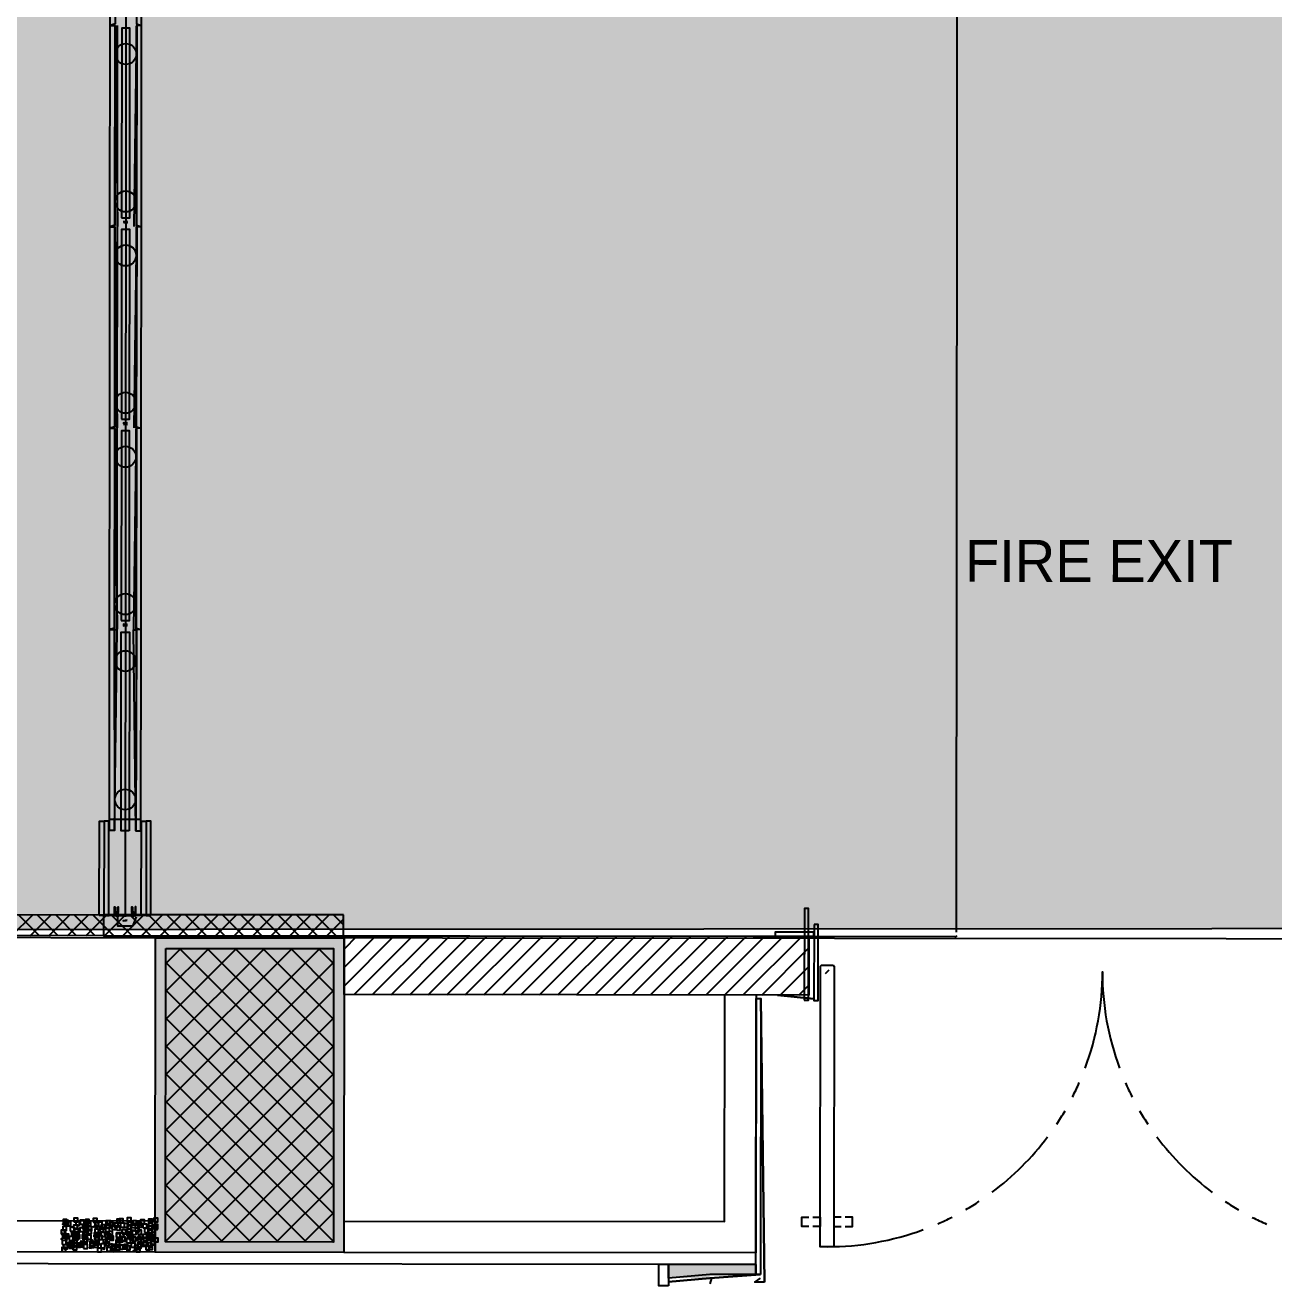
# Model space of a CAD drawing. Header units: millimetres. Extents: x -957 to 3394, y -3 to 3008.
# Drawn here: x 1441.8 to 1676, y 885.4 to 1121.9 of the extents above; entities that cross this region are included whole.
import ezdxf

# ---------------------------------------------------------------- set-up
doc = ezdxf.new("R2010")
doc.units = ezdxf.units.MM
for name, color, linetype in [('FIRE_SAFETY', 7, 'CONTINUOUS'), ('HATCHES', 7, 'CONTINUOUS'), ('PDF_0', 7, 'CONTINUOUS'), ('PDF_0SKM_PENDENT_SPRINKLER', 7, 'CONTINUOUS'), ('PDF_FRAMING-COLUMN', 7, 'CONTINUOUS'), ('PDF_FRAMING-COLUMN_HATCH', 7, 'CONTINUOUS'), ('PDF_HATCH', 7, 'CONTINUOUS'), ('PDF_I-DOOR', 7, 'CONTINUOUS'), ('PDF_I-DOOR-OPEN', 7, 'CONTINUOUS'), ('PDF_I-FURN-FIXD', 7, 'CONTINUOUS'), ('PDF_ID_LAYER', 7, 'CONTINUOUS'), ('PDF_REV', 7, 'CONTINUOUS'), ('PDF_SHREM-CAD_6_CABLE', 7, 'CONTINUOUS'), ('PDF_SHREM_ACOUSTIC_WALL', 7, 'CONTINUOUS')]:
    doc.layers.add(name, color=color, linetype=linetype)
doc.styles.add('PDF_ARIAL', font='PDF_ARIAL')

msp = doc.modelspace()

# ---------------------------------------------------------------- hatches: boundary and pattern name
at = {"layer": 'HATCHES'}
msp.add_hatch(color=253, dxfattribs=at).paths.add_polyline_path([(3284.08, 953.45), (3285.08, 2124.7), (712.53, 2126.9), (711.53, 951.72)], flags=0)
at = {"layer": 'PDF_0'}
for points in [[(1458.67, 1121.59), (1458.67, 1121.78), (1458.67, 1121.79), (1458.67, 1121.79), (1458.68, 1121.79), (1458.68, 1121.8), (1458.69, 1121.8), (1459.14, 1121.8), (1459.11, 1084.14), (1458.65, 1084.14), (1458.65, 1084.14), (1458.64, 1084.14), (1458.64, 1084.14), (1458.64, 1084.15), (1458.64, 1084.15)], [(1462.71, 1121.58), (1462.71, 1121.78), (1462.71, 1121.78), (1462.71, 1121.79), (1462.7, 1121.79), (1462.7, 1121.79), (1462.69, 1121.79), (1462.24, 1121.79), (1462.2, 1084.13), (1462.66, 1084.13), (1462.67, 1084.13), (1462.67, 1084.14), (1462.67, 1084.14), (1462.68, 1084.15), (1462.68, 1084.15)], [(1458.64, 1083.81), (1458.64, 1084), (1458.64, 1084.01), (1458.64, 1084.01), (1458.64, 1084.02), (1458.65, 1084.02), (1458.65, 1084.02), (1459.11, 1084.02), (1459.08, 1046.36), (1458.62, 1046.36), (1458.62, 1046.36), (1458.61, 1046.36), (1458.61, 1046.37), (1458.61, 1046.37), (1458.61, 1046.38)], [(1462.68, 1083.81), (1462.68, 1084), (1462.68, 1084.01), (1462.67, 1084.01), (1462.67, 1084.01), (1462.67, 1084.02), (1462.66, 1084.02), (1462.2, 1084.02), (1462.17, 1046.36), (1462.63, 1046.36), (1462.63, 1046.36), (1462.64, 1046.36), (1462.64, 1046.36), (1462.64, 1046.37), (1462.64, 1046.37)], [(1458.61, 1046.04), (1458.61, 1046.23), (1458.61, 1046.23), (1458.61, 1046.24), (1458.61, 1046.24), (1458.62, 1046.24), (1458.62, 1046.24), (1459.08, 1046.24), (1459.05, 1008.58), (1458.59, 1008.58), (1458.58, 1008.59), (1458.58, 1008.59), (1458.58, 1008.59), (1458.57, 1008.6), (1458.57, 1008.6)], [(1462.64, 1046.03), (1462.64, 1046.22), (1462.64, 1046.23), (1462.64, 1046.23), (1462.64, 1046.24), (1462.63, 1046.24), (1462.63, 1046.24), (1462.17, 1046.24), (1462.14, 1008.58), (1462.6, 1008.58), (1462.6, 1008.58), (1462.61, 1008.58), (1462.61, 1008.59), (1462.61, 1008.59), (1462.61, 1008.6)], [(1459.04, 1008.47), (1458.59, 1008.47), (1458.58, 1008.47), (1458.58, 1008.46), (1458.58, 1008.46), (1458.57, 1008.46), (1458.57, 1008.45), (1458.54, 970.79), (1459.01, 970.78)], [(1462.14, 1008.46), (1462.6, 1008.46), (1462.6, 1008.46), (1462.61, 1008.46), (1462.61, 1008.46), (1462.61, 1008.45), (1462.61, 1008.45), (1462.58, 970.78), (1462.11, 970.78)]]:
    msp.add_hatch(color=256, dxfattribs=at).paths.add_polyline_path(points, flags=0)
at = {"layer": 'PDF_0SKM_PENDENT_SPRINKLER'}
for points in [[(1458.67, 1121.59), (1458.67, 1121.78), (1458.67, 1121.79), (1458.67, 1121.79), (1458.68, 1121.79), (1458.68, 1121.8), (1458.69, 1121.8), (1459.14, 1121.8), (1459.11, 1084.14), (1458.65, 1084.14), (1458.65, 1084.14), (1458.65, 1084.14), (1458.64, 1084.14), (1458.64, 1084.15), (1458.64, 1084.15)], [(1462.71, 1121.58), (1462.71, 1121.78), (1462.71, 1121.78), (1462.71, 1121.79), (1462.7, 1121.79), (1462.7, 1121.79), (1462.69, 1121.79), (1462.24, 1121.79), (1462.21, 1084.13), (1462.66, 1084.13), (1462.67, 1084.13), (1462.67, 1084.14), (1462.67, 1084.14), (1462.68, 1084.15), (1462.68, 1084.15)], [(1458.64, 1083.81), (1458.64, 1084), (1458.64, 1084.01), (1458.64, 1084.01), (1458.64, 1084.02), (1458.65, 1084.02), (1458.65, 1084.02), (1459.11, 1084.02), (1459.08, 1046.36), (1458.62, 1046.36), (1458.62, 1046.36), (1458.61, 1046.36), (1458.61, 1046.37), (1458.61, 1046.37), (1458.61, 1046.38)], [(1462.68, 1083.81), (1462.68, 1084), (1462.68, 1084.01), (1462.67, 1084.01), (1462.67, 1084.01), (1462.67, 1084.02), (1462.66, 1084.02), (1462.21, 1084.02), (1462.17, 1046.36), (1462.63, 1046.36), (1462.63, 1046.36), (1462.64, 1046.36), (1462.64, 1046.36), (1462.64, 1046.37), (1462.65, 1046.37)], [(1458.61, 1046.04), (1458.61, 1046.23), (1458.61, 1046.23), (1458.61, 1046.24), (1458.61, 1046.24), (1458.62, 1046.24), (1458.62, 1046.24), (1459.08, 1046.24), (1459.05, 1008.58), (1458.59, 1008.58), (1458.58, 1008.59), (1458.58, 1008.59), (1458.58, 1008.59), (1458.57, 1008.6), (1458.57, 1008.6)], [(1462.65, 1046.03), (1462.65, 1046.22), (1462.64, 1046.23), (1462.64, 1046.23), (1462.64, 1046.24), (1462.63, 1046.24), (1462.63, 1046.24), (1462.17, 1046.24), (1462.14, 1008.58), (1462.6, 1008.58), (1462.6, 1008.58), (1462.61, 1008.58), (1462.61, 1008.59), (1462.61, 1008.59), (1462.61, 1008.6)], [(1459.05, 1008.47), (1458.59, 1008.47), (1458.58, 1008.47), (1458.58, 1008.46), (1458.58, 1008.46), (1458.57, 1008.46), (1458.57, 1008.45), (1458.54, 970.79), (1459.01, 970.78)], [(1462.14, 1008.46), (1462.6, 1008.46), (1462.6, 1008.46), (1462.61, 1008.46), (1462.61, 1008.46), (1462.61, 1008.45), (1462.61, 1008.45), (1462.58, 970.78), (1462.11, 970.78)]]:
    msp.add_hatch(color=256, dxfattribs=at).paths.add_polyline_path(points, flags=0)
at = {"layer": 'PDF_HATCH'}
for points in [[(1457.78, 1159.63), (1458.65, 1159.63), (1458.65, 1159.35), (1458.7, 1159.35), (1458.67, 1122.13), (1458.62, 1122.13), (1458.62, 1121.85), (1457.75, 1121.85)], [(1457.78, 1159.63), (1458.65, 1159.63), (1458.65, 1159.35), (1458.7, 1159.35), (1458.67, 1122.13), (1458.62, 1122.13), (1458.61, 1121.85), (1457.75, 1121.85)], [(1463.67, 1159.62), (1462.8, 1159.62), (1462.8, 1159.35), (1462.74, 1159.35), (1462.71, 1122.12), (1462.77, 1122.12), (1462.77, 1121.85), (1463.63, 1121.85)], [(1463.67, 1159.62), (1462.8, 1159.62), (1462.8, 1159.35), (1462.74, 1159.35), (1462.71, 1122.12), (1462.76, 1122.12), (1462.76, 1121.85), (1463.63, 1121.85)], [(1457.75, 1121.85), (1458.62, 1121.85), (1458.62, 1121.58), (1458.67, 1121.58), (1458.64, 1084.35), (1458.58, 1084.35), (1458.58, 1084.07), (1457.71, 1084.08)], [(1457.75, 1121.85), (1458.61, 1121.85), (1458.61, 1121.58), (1458.67, 1121.58), (1458.64, 1084.35), (1458.58, 1084.35), (1458.58, 1084.07), (1457.71, 1084.08)], [(1463.63, 1121.85), (1462.77, 1121.85), (1462.76, 1121.57), (1462.71, 1121.57), (1462.68, 1084.35), (1462.73, 1084.35), (1462.73, 1084.07), (1463.6, 1084.07)], [(1463.63, 1121.85), (1462.76, 1121.85), (1462.76, 1121.57), (1462.71, 1121.57), (1462.68, 1084.35), (1462.73, 1084.35), (1462.73, 1084.07), (1463.6, 1084.07)], [(1457.71, 1084.08), (1458.58, 1084.08), (1458.58, 1083.8), (1458.64, 1083.8), (1458.61, 1046.57), (1458.55, 1046.57), (1458.55, 1046.3), (1457.68, 1046.3)], [(1457.71, 1084.08), (1458.58, 1084.08), (1458.58, 1083.8), (1458.64, 1083.8), (1458.61, 1046.57), (1458.55, 1046.57), (1458.55, 1046.3), (1457.68, 1046.3)], [(1463.6, 1084.07), (1462.73, 1084.07), (1462.73, 1083.8), (1462.68, 1083.8), (1462.64, 1046.57), (1462.7, 1046.57), (1462.7, 1046.29), (1463.57, 1046.29)], [(1463.6, 1084.07), (1462.73, 1084.07), (1462.73, 1083.8), (1462.68, 1083.8), (1462.65, 1046.57), (1462.7, 1046.57), (1462.7, 1046.29), (1463.57, 1046.29)], [(1457.68, 1046.3), (1458.55, 1046.3), (1458.55, 1046.02), (1458.61, 1046.02), (1458.57, 1008.8), (1458.52, 1008.8), (1458.52, 1008.52), (1457.65, 1008.52)], [(1457.68, 1046.3), (1458.55, 1046.3), (1458.55, 1046.02), (1458.61, 1046.02), (1458.57, 1008.8), (1458.52, 1008.8), (1458.52, 1008.52), (1457.65, 1008.52)], [(1463.57, 1046.29), (1462.7, 1046.3), (1462.7, 1046.02), (1462.65, 1046.02), (1462.61, 1008.79), (1462.67, 1008.79), (1462.67, 1008.52), (1463.54, 1008.52)], [(1463.57, 1046.29), (1462.7, 1046.3), (1462.7, 1046.02), (1462.64, 1046.02), (1462.61, 1008.79), (1462.67, 1008.79), (1462.67, 1008.52), (1463.54, 1008.52)], [(1457.63, 1008.52), (1458.52, 1008.52), (1458.52, 1008.25), (1458.57, 1008.25), (1458.54, 970.79), (1457.6, 970.79)], [(1457.63, 1008.52), (1458.52, 1008.52), (1458.52, 1008.25), (1458.57, 1008.25), (1458.54, 970.79), (1457.6, 970.79)], [(1463.55, 1008.52), (1462.67, 1008.52), (1462.67, 1008.24), (1462.61, 1008.24), (1462.58, 970.78), (1463.52, 970.78)], [(1463.55, 1008.52), (1462.67, 1008.52), (1462.67, 1008.24), (1462.61, 1008.24), (1462.58, 970.78), (1463.52, 970.78)]]:
    msp.add_hatch(color=256, dxfattribs=at).paths.add_polyline_path(points, flags=0)
at = {"layer": 'PDF_I-FURN-FIXD'}
msp.add_hatch(color=256, dxfattribs=at).paths.add_polyline_path([(1562.48, 886.85), (1562.49, 889.44), (1578.84, 889.43), (1578.84, 887.56), (1570.21, 887.56), (1570.21, 886.85)], flags=0)

# ---------------------------------------------------------------- linework, layer by layer
at = {"layer": 'HATCHES', "color": 253}
msp.add_lwpolyline([(712.53, 2126.9), (3285.08, 2124.7), (3284.08, 953.45), (711.53, 951.72), (712.53, 2126.9)], dxfattribs=at)
at = {"layer": 'PDF_0'}
for points in [[(1617.44, 2125.35), (1616.44, 951.73)], [(1461.55, 2122.73), (1460.55, 954.62)], [(1458.64, 1084.15), (1458.67, 1121.59), (1458.67, 1121.78)], [(1458.69, 1121.8), (1459.11, 1084.14), (1459.14, 1121.8)], [(1462.69, 1121.79), (1462.2, 1084.13)], [(1462.68, 1084.15), (1462.71, 1121.58), (1462.71, 1121.78)], [(1458.61, 1046.38), (1458.64, 1083.81), (1458.64, 1084)], [(1458.65, 1084.02), (1459.08, 1046.36), (1459.11, 1084.02)], [(1462.66, 1084.02), (1462.17, 1046.36)], [(1462.64, 1046.37), (1462.68, 1083.81), (1462.68, 1084)], [(1458.57, 1008.6), (1458.61, 1046.04), (1458.61, 1046.23)], [(1458.62, 1046.24), (1459.05, 1008.58), (1459.08, 1046.24)], [(1462.63, 1046.24), (1462.14, 1008.58)], [(1462.61, 1008.6), (1462.64, 1046.03), (1462.64, 1046.22)], [(1458.57, 1008.45), (1458.54, 970.79), (1459.04, 1008.47), (1458.59, 1008.47)], [(1462.61, 1008.45), (1462.58, 970.78), (1462.14, 1008.46), (1462.6, 1008.46)], [(1457.6, 972.59), (1456.61, 972.6), (1456.59, 954.9), (1457.59, 954.9)], [(1457.51, 954.9), (1457.52, 972.59)], [(1463.52, 972.59), (1464.52, 972.59), (1464.5, 954.89), (1463.51, 954.89), (1457.55, 954.9)], [(1463.55, 972.9), (1457.57, 972.91)], [(1463.58, 954.89), (1463.6, 972.59)], [(1458.84, 954.9), (1458.56, 954.9), (1458.56, 956.49), (1458.64, 956.49), (1458.68, 956.45), (1458.68, 955.07), (1458.74, 955.01), (1458.74, 955.01)], [(1458.88, 955.25), (1458.98, 955.25), (1458.98, 955.57), (1459.18, 955.57), (1459.18, 956.45)], [(1459.22, 956.49), (1459.28, 956.49), (1459.28, 955.45), (1459.1, 955.45), (1459.1, 955.25), (1459.28, 955.25), (1459.27, 955.01), (1461.83, 955.01), (1461.83, 955.25), (1462.01, 955.25), (1462.01, 955.45), (1461.83, 955.45), (1461.83, 956.48), (1461.89, 956.48), (1461.93, 956.44), (1461.93, 955.57), (1462.13, 955.57), (1462.13, 955.25), (1462.22, 955.25), (1462.3, 955.17), (1462.3, 955.07), (1462.36, 955.01), (1462.36, 955.01)], [(1459.18, 956.49), (1459.22, 956.45)], [(1462.13, 954.89), (1462.54, 954.89), (1462.54, 956.48), (1462.46, 956.48)], [(1462.42, 956.48), (1462.46, 956.44)], [(1462.42, 956.44), (1462.42, 955.07)], [(1458.53, 954.9), (1459, 954.9)], [(1458.74, 955.07), (1458.8, 955.01)], [(1458.8, 955.25), (1458.88, 955.17)], [(1458.8, 955.17), (1458.8, 955.07)], [(1459.16, 955.07), (1459.16, 955.13), (1458.92, 955.13), (1458.92, 955.07)], [(1462.62, 954.62), (1461.92, 952.89), (1459.17, 952.89), (1459.17, 954.62)], [(1459.23, 954.9), (1461.87, 954.89)], [(1461.95, 955.07), (1461.95, 955.13), (1462.18, 955.13), (1462.18, 955.07)], [(1462.36, 955.07), (1462.42, 955.01)], [(1578.35, 950.98), (1616.44, 950.95)], [(1616.24, 950.75), (1616.63, 951.14)]]:
    msp.add_lwpolyline(points, dxfattribs=at)
for points in [[(1463.67, 1159.62), (1462.8, 1159.62), (1462.71, 1122.12), (1463.63, 1121.85)], [(1459.89, 1085.75), (1461.43, 1085.74), (1461.46, 1121.34), (1459.92, 1121.34)], [(1463.63, 1121.85), (1462.76, 1121.85), (1462.68, 1084.35), (1463.6, 1084.07)], [(1459.86, 1047.97), (1461.4, 1047.97), (1461.43, 1083.57), (1459.89, 1083.57)], [(1463.6, 1084.07), (1462.73, 1084.07), (1462.64, 1046.57), (1463.57, 1046.29)], [(1459.82, 1010.19), (1461.36, 1010.19), (1461.4, 1045.79), (1459.85, 1045.79)], [(1463.57, 1046.29), (1462.7, 1046.3), (1462.61, 1008.79), (1463.54, 1008.52)], [(1457.63, 1008.52), (1458.52, 1008.52), (1458.54, 970.79), (1457.6, 970.79)], [(1461.33, 970.74), (1459.79, 970.74), (1459.82, 1008.01), (1461.36, 1008.01)], [(1463.55, 1008.52), (1462.67, 1008.52), (1462.58, 970.78), (1463.52, 970.78)], [(1455.71, 954.9), (1455.72, 972.6), (1456.61, 972.6), (1456.59, 954.9)], [(1465.39, 954.89), (1465.4, 972.59), (1464.52, 972.59), (1464.5, 954.89)]]:
    msp.add_lwpolyline(points, close=True, dxfattribs=at)
for centre, radius in [((1460.69, 1116.48), 1.97), ((1460.66, 1088.83), 1.97), ((1460.65, 1078.7), 1.97), ((1460.63, 1051.06), 1.97), ((1460.62, 1040.93), 1.97), ((1460.6, 1013.28), 1.97), ((1460.59, 1002.6), 1.94), ((1460.57, 976.64), 1.94)]:
    msp.add_circle(centre, radius, dxfattribs=at)
for centre, start, end in [((1458.69, 1121.78), 89.8626, 180.0394), ((1462.69, 1121.78), 359.8059, 89.8291), ((1458.65, 1084.15), 180.073, 270.0961), ((1458.65, 1084), 89.8627, 180.0394), ((1462.66, 1084.15), 270.0158, 359.8862), ((1462.66, 1084), 359.8058, 89.829), ((1458.62, 1046.38), 180.0729, 270.0962), ((1458.62, 1046.23), 89.8628, 180.0392), ((1462.63, 1046.37), 270.0157, 359.8863), ((1462.63, 1046.22), 359.8058, 89.829), ((1458.59, 1008.6), 180.073, 270.0961), ((1458.59, 1008.45), 89.8627, 180.0392), ((1462.6, 1008.6), 270.0157, 359.8862), ((1462.6, 1008.45), 359.8058, 89.829)]:
    msp.add_arc(centre, 0.0157, start, end, dxfattribs=at)
for points in [[(1461.43, 1085.74), (1461.46, 1121.34), (1459.89, 1085.75), (1459.92, 1121.34)], [(1461.4, 1047.97), (1461.43, 1083.57), (1459.86, 1047.97), (1459.89, 1083.57)], [(1461.36, 1010.19), (1461.4, 1045.79), (1459.82, 1010.19), (1459.85, 1045.79)], [(1461.33, 970.74), (1459.79, 970.74), (1461.36, 1008.01), (1459.82, 1008.01)], [(1456.61, 972.6), (1457.52, 972.59), (1456.59, 954.9), (1457.51, 954.9)], [(1457.52, 972.59), (1457.6, 972.59), (1457.51, 954.9), (1457.59, 954.9)], [(1463.6, 972.59), (1463.52, 972.59), (1463.58, 954.89), (1463.51, 954.89)], [(1464.52, 972.59), (1463.6, 972.59), (1464.5, 954.89), (1463.58, 954.89)]]:
    msp.add_solid(points, dxfattribs=at)
at = {"layer": 'PDF_0SKM_PENDENT_SPRINKLER'}
for points in [[(1461.55, 2122.73), (1460.55, 954.62)], [(1458.64, 1084.15), (1458.67, 1121.59), (1458.67, 1121.78)], [(1458.69, 1121.8), (1459.11, 1084.14), (1459.14, 1121.8)], [(1462.69, 1121.79), (1462.21, 1084.13)], [(1462.68, 1084.15), (1462.71, 1121.58), (1462.71, 1121.78)], [(1458.61, 1046.38), (1458.64, 1083.81), (1458.64, 1084)], [(1458.65, 1084.02), (1459.08, 1046.36), (1459.11, 1084.02)], [(1462.66, 1084.02), (1462.17, 1046.36)], [(1462.65, 1046.37), (1462.68, 1083.81), (1462.68, 1084)], [(1458.57, 1008.6), (1458.61, 1046.04), (1458.61, 1046.23)], [(1458.62, 1046.24), (1459.05, 1008.58), (1459.08, 1046.24)], [(1462.63, 1046.24), (1462.14, 1008.58)], [(1462.61, 1008.6), (1462.65, 1046.03), (1462.65, 1046.22)], [(1458.57, 1008.45), (1458.54, 970.79), (1459.05, 1008.47), (1458.59, 1008.47)], [(1462.61, 1008.45), (1462.58, 970.78), (1462.14, 1008.46), (1462.6, 1008.46)], [(1457.6, 972.59), (1456.61, 972.6), (1456.59, 954.9)], [(1457.51, 954.9), (1457.52, 972.59)], [(1463.52, 972.59), (1464.52, 972.59), (1464.5, 954.89), (1463.51, 954.89), (1457.55, 954.9)], [(1463.55, 972.9), (1457.57, 972.91)], [(1463.59, 954.89), (1463.6, 972.59)], [(1458.84, 954.9), (1458.56, 954.9), (1458.56, 956.49), (1458.64, 956.49)], [(1458.64, 956.45), (1458.68, 956.49)], [(1458.68, 955.07), (1458.68, 956.45)], [(1458.74, 955.01), (1458.74, 955.01), (1458.8, 955.07), (1458.8, 955.17), (1458.88, 955.25), (1458.98, 955.25), (1458.98, 955.57), (1459.18, 955.57), (1459.18, 956.45), (1459.22, 956.49), (1459.28, 956.49), (1459.28, 955.45), (1459.1, 955.45), (1459.1, 955.25), (1459.28, 955.25), (1459.28, 955.01), (1461.83, 955.01), (1461.83, 955.25), (1462.01, 955.25), (1462.01, 955.45), (1461.83, 955.45), (1461.83, 956.48), (1461.89, 956.48)], [(1461.89, 956.44), (1461.93, 956.48)], [(1461.93, 956.44), (1461.93, 955.57), (1462.13, 955.57), (1462.13, 955.25), (1462.23, 955.25)], [(1462.13, 954.89), (1462.54, 954.89), (1462.54, 956.48), (1462.47, 956.48), (1462.43, 956.44), (1462.42, 955.07), (1462.36, 955.01), (1462.36, 955.01)], [(1456.59, 954.9), (1457.59, 954.9)], [(1458.53, 954.9), (1459, 954.9)], [(1458.68, 955.01), (1458.74, 955.07)], [(1458.92, 955.07), (1458.92, 955.13), (1459.16, 955.13), (1459.16, 955.07)], [(1462.62, 954.62), (1461.92, 952.89), (1459.17, 952.89), (1459.17, 954.62)], [(1459.24, 954.9), (1461.87, 954.89)], [(1461.95, 955.07), (1461.95, 955.13), (1462.19, 955.13), (1462.19, 955.07)], [(1462.23, 955.17), (1462.3, 955.25)], [(1462.3, 955.07), (1462.3, 955.17)], [(1462.3, 955.01), (1462.36, 955.07)]]:
    msp.add_lwpolyline(points, dxfattribs=at)
for points in [[(1463.67, 1159.62), (1462.8, 1159.62), (1462.71, 1122.12), (1463.63, 1121.85)], [(1459.89, 1085.75), (1461.43, 1085.74), (1461.46, 1121.34), (1459.92, 1121.34)], [(1463.63, 1121.85), (1462.77, 1121.85), (1462.68, 1084.35), (1463.6, 1084.07)], [(1459.86, 1047.97), (1461.4, 1047.97), (1461.43, 1083.57), (1459.89, 1083.57)], [(1463.6, 1084.07), (1462.73, 1084.07), (1462.65, 1046.57), (1463.57, 1046.29)], [(1459.82, 1010.19), (1461.37, 1010.19), (1461.4, 1045.79), (1459.85, 1045.79)], [(1463.57, 1046.29), (1462.7, 1046.3), (1462.61, 1008.79), (1463.54, 1008.52)], [(1457.63, 1008.52), (1458.52, 1008.52), (1458.54, 970.79), (1457.6, 970.79)], [(1461.33, 970.74), (1459.79, 970.74), (1459.82, 1008.01), (1461.36, 1008.01)], [(1463.55, 1008.52), (1462.67, 1008.52), (1462.58, 970.78), (1463.52, 970.78)], [(1455.71, 954.9), (1455.72, 972.6), (1456.61, 972.6), (1456.59, 954.9)], [(1465.39, 954.89), (1465.4, 972.59), (1464.52, 972.59), (1464.5, 954.89)]]:
    msp.add_lwpolyline(points, close=True, dxfattribs=at)
for centre, radius in [((1460.69, 1116.48), 1.97), ((1460.66, 1088.83), 1.97), ((1460.65, 1078.7), 1.97), ((1460.63, 1051.06), 1.97), ((1460.62, 1040.93), 1.97), ((1460.6, 1013.28), 1.97), ((1460.59, 1002.6), 1.94), ((1460.57, 976.64), 1.94)]:
    msp.add_circle(centre, radius, dxfattribs=at)
for centre, start, end in [((1458.69, 1121.78), 89.8627, 180.0392), ((1462.69, 1121.78), 359.806, 89.8288), ((1458.65, 1084.15), 180.073, 270.0961), ((1458.65, 1084), 89.8628, 180.0392), ((1462.66, 1084.15), 270.0158, 359.8862), ((1462.66, 1084), 359.8059, 89.829), ((1458.62, 1046.38), 180.073, 270.0961), ((1458.62, 1046.23), 89.8627, 180.0392), ((1462.63, 1046.37), 270.0158, 359.8862), ((1462.63, 1046.22), 359.8058, 89.829), ((1458.59, 1008.6), 180.073, 270.0961), ((1458.59, 1008.45), 89.8627, 180.0392), ((1462.6, 1008.6), 270.0157, 359.8862), ((1462.6, 1008.45), 359.8058, 89.8291)]:
    msp.add_arc(centre, 0.0157, start, end, dxfattribs=at)
for points in [[(1461.43, 1085.74), (1461.46, 1121.34), (1459.89, 1085.75), (1459.92, 1121.34)], [(1461.4, 1047.97), (1461.43, 1083.57), (1459.86, 1047.97), (1459.89, 1083.57)], [(1461.37, 1010.19), (1461.4, 1045.79), (1459.82, 1010.19), (1459.85, 1045.79)], [(1461.33, 970.74), (1459.79, 970.74), (1461.36, 1008.01), (1459.82, 1008.01)], [(1456.61, 972.6), (1457.52, 972.59), (1456.59, 954.9), (1457.51, 954.9)], [(1457.53, 972.59), (1457.6, 972.59), (1457.51, 954.9), (1457.59, 954.9)], [(1463.6, 972.59), (1463.52, 972.59), (1463.59, 954.89), (1463.51, 954.89)], [(1464.52, 972.59), (1463.6, 972.59), (1464.5, 954.89), (1463.59, 954.89)]]:
    msp.add_solid(points, dxfattribs=at)
at = {"layer": 'PDF_FRAMING-COLUMN'}
for points in [[(1466.23, 950.68), (1501.63, 950.65), (1501.58, 891.66), (1466.18, 891.69)], [(1468.2, 948.71), (1499.66, 948.69), (1499.61, 893.62), (1468.15, 893.65)]]:
    msp.add_lwpolyline(points, close=True, dxfattribs=at)
at = {"layer": 'PDF_FRAMING-COLUMN_HATCH'}
for points in [[(1468.17, 919.81), (1497.1, 948.69)], [(1468.18, 930.24), (1486.67, 948.7)], [(1468.18, 925.03), (1491.88, 948.69)], [(1468.19, 940.67), (1476.24, 948.71)], [(1468.19, 935.45), (1481.46, 948.7)], [(1468.2, 945.88), (1471.03, 948.71)], [(1499.64, 919.78), (1470.76, 948.71)], [(1499.64, 925), (1475.97, 948.71)], [(1499.65, 930.21), (1481.19, 948.7)], [(1499.65, 935.43), (1486.4, 948.7)], [(1499.65, 940.64), (1491.62, 948.69)], [(1499.66, 945.86), (1496.83, 948.69)], [(1468.17, 914.6), (1499.66, 946.03)], [(1499.63, 914.57), (1468.2, 946.06)], [(1468.16, 909.38), (1499.66, 940.82)], [(1499.63, 909.36), (1468.19, 940.85)], [(1468.16, 904.17), (1499.65, 935.61)], [(1499.62, 904.14), (1468.19, 935.63)], [(1468.16, 898.95), (1499.65, 930.39)], [(1499.62, 898.93), (1468.18, 930.42)], [(1468.15, 893.74), (1499.64, 925.18)], [(1499.61, 893.71), (1468.18, 925.2)], [(1494.49, 893.63), (1468.17, 919.99)], [(1473.28, 893.65), (1499.64, 919.96)], [(1489.27, 893.63), (1468.17, 914.77)], [(1478.49, 893.64), (1499.63, 914.75)], [(1484.06, 893.64), (1468.16, 909.56)], [(1483.71, 893.64), (1499.63, 909.53)], [(1478.85, 893.64), (1468.16, 904.35)], [(1488.92, 893.63), (1499.62, 904.32)], [(1473.63, 893.65), (1468.16, 899.13)], [(1494.13, 893.63), (1499.62, 899.1)], [(1468.42, 893.65), (1468.15, 893.92)], [(1499.35, 893.62), (1499.61, 893.89)]]:
    msp.add_lwpolyline(points, dxfattribs=at)
for points in [[(1466.23, 950.68), (1501.63, 950.65), (1466.18, 891.69), (1501.58, 891.66)], [(1468.2, 948.71), (1499.66, 948.69), (1468.15, 893.65), (1499.61, 893.62)]]:
    msp.add_solid(points, dxfattribs=at)
at = {"layer": 'PDF_HATCH'}
for points in [[(1457.78, 1159.63), (1458.65, 1159.63), (1458.67, 1122.13), (1457.75, 1121.85)], [(1457.78, 1159.63), (1458.65, 1159.63), (1458.67, 1122.13), (1457.75, 1121.85)], [(1457.75, 1121.85), (1458.62, 1121.85), (1458.64, 1084.35), (1457.71, 1084.08)], [(1457.75, 1121.85), (1458.61, 1121.85), (1458.64, 1084.35), (1457.71, 1084.08)], [(1457.71, 1084.08), (1458.58, 1084.08), (1458.61, 1046.57), (1457.68, 1046.3)], [(1457.71, 1084.08), (1458.58, 1084.08), (1458.61, 1046.57), (1457.68, 1046.3)], [(1461.02, 1085.07), (1460.29, 1084.95)], [(1461.02, 1084.95), (1460.29, 1085.07)], [(1457.68, 1046.3), (1458.55, 1046.3), (1458.57, 1008.8), (1457.65, 1008.52)], [(1457.68, 1046.3), (1458.55, 1046.3), (1458.57, 1008.8), (1457.65, 1008.52)], [(1460.98, 1047.29), (1460.26, 1047.17)], [(1460.98, 1047.17), (1460.26, 1047.29)], [(1460.95, 1009.51), (1460.23, 1009.39)], [(1460.95, 1009.39), (1460.23, 1009.51)], [(1460.96, 1009.35), (1460.24, 1009.23)], [(1460.96, 1009.23), (1460.24, 1009.35)], [(1460.92, 954.02), (1460.19, 953.9)], [(1460.91, 954.02), (1460.19, 953.9)], [(1449.02, 897.18), (1449.06, 896.94), (1448.83, 896.96)], [(1448.86, 895.78), (1449.59, 895.78), (1449.59, 896.51), (1448.86, 896.51)], [(1448.91, 897.09), (1449.64, 897.08), (1449.64, 897.82), (1448.91, 897.82)], [(1449.18, 896.89), (1449.92, 896.89), (1449.92, 897.63), (1449.18, 897.63)], [(1449.68, 897.18), (1449.6, 896.94), (1449.4, 897.07)], [(1449.63, 896.67), (1450.36, 896.67), (1450.36, 897.41), (1449.63, 897.41)], [(1450.26, 895.69), (1450.99, 895.69), (1450.99, 896.42), (1450.26, 896.42)], [(1450.9, 896.07), (1451.63, 896.07), (1451.63, 896.8), (1450.9, 896.8)], [(1450.95, 897.38), (1451.68, 897.38), (1451.68, 898.11), (1450.95, 898.11)], [(1451.28, 896.8), (1452.02, 896.8), (1452.02, 897.53), (1451.28, 897.54)], [(1451.84, 896.93), (1451.89, 896.69), (1451.65, 896.71)], [(1452.06, 895.58), (1452.8, 895.58), (1452.8, 896.31), (1452.06, 896.31)], [(1452.11, 897), (1452.85, 897), (1452.85, 897.73), (1452.11, 897.73)], [(1452.55, 896.08), (1453.28, 896.08), (1453.29, 896.81), (1452.55, 896.81)], [(1452.92, 896.34), (1453.65, 896.34), (1453.65, 897.08), (1452.92, 897.08)], [(1453.1, 897.13), (1453.83, 897.13), (1453.83, 897.86), (1453.1, 897.86)], [(1453.38, 896.71), (1454.12, 896.71), (1454.12, 897.44), (1453.38, 897.44)], [(1453.55, 895.77), (1454.29, 895.77), (1454.29, 896.5), (1453.55, 896.5)], [(1454.66, 896.68), (1454.71, 896.44), (1454.47, 896.46)], [(1454.59, 897.32), (1455.32, 897.32), (1455.32, 898.05), (1454.59, 898.05)], [(1454.85, 896.47), (1455.58, 896.47), (1455.58, 897.2), (1454.85, 897.2)], [(1454.91, 896.59), (1455.64, 896.59), (1455.64, 897.33), (1454.91, 897.33)], [(1455.33, 896.86), (1455.25, 896.62), (1455.05, 896.75)], [(1455.48, 896.62), (1456.22, 896.62), (1456.22, 897.35), (1455.48, 897.35)], [(1455.79, 895.61), (1456.52, 895.61), (1456.52, 896.34), (1455.79, 896.34)], [(1456.04, 896.1), (1456.77, 896.1), (1456.77, 896.83), (1456.04, 896.83)], [(1456.9, 895.58), (1457.63, 895.58), (1457.63, 896.31), (1456.9, 896.31)], [(1456.95, 896.89), (1457.68, 896.89), (1457.68, 897.62), (1456.95, 897.62)], [(1457.02, 896.23), (1457.75, 896.22), (1457.75, 896.96), (1457.02, 896.96)], [(1457.14, 896.86), (1457.87, 896.86), (1457.87, 897.59), (1457.14, 897.59)], [(1457.58, 896.53), (1458.31, 896.53), (1458.32, 897.26), (1457.58, 897.26)], [(1458.08, 896), (1458.81, 896), (1458.81, 896.73), (1458.08, 896.73)], [(1458.51, 896.42), (1459.24, 896.42), (1459.24, 897.15), (1458.51, 897.15)], [(1458.92, 895.85), (1459.65, 895.85), (1459.65, 896.59), (1458.92, 896.59)], [(1458.97, 897.16), (1459.7, 897.16), (1459.7, 897.89), (1458.97, 897.9)], [(1459.43, 897.25), (1460.17, 897.25), (1460.17, 897.99), (1459.43, 897.99)], [(1459.68, 896.44), (1460.41, 896.44), (1460.41, 897.17), (1459.68, 897.17)], [(1460.38, 896.39), (1461.11, 896.39), (1461.11, 897.12), (1460.38, 897.12)], [(1460.98, 896.54), (1460.9, 896.3), (1460.71, 896.43)], [(1460.91, 896.1), (1461.64, 896.1), (1461.64, 896.84), (1460.91, 896.84)], [(1460.96, 897.41), (1461.69, 897.41), (1461.69, 898.15), (1460.96, 898.15)], [(1460.99, 896.74), (1461.73, 896.74), (1461.73, 897.48), (1461, 897.48)], [(1461.78, 896.35), (1462.51, 896.35), (1462.51, 897.08), (1461.78, 897.08)], [(1461.98, 896.87), (1462.71, 896.87), (1462.71, 897.61), (1461.98, 897.61)], [(1462.43, 895.52), (1463.17, 895.52), (1463.17, 896.25), (1462.43, 896.25)], [(1462.67, 896.78), (1463.4, 896.78), (1463.4, 897.51), (1462.67, 897.51)], [(1462.95, 896.4), (1463.68, 896.4), (1463.68, 897.13), (1462.95, 897.13)], [(1463.47, 897.07), (1464.2, 897.07), (1464.2, 897.8), (1463.47, 897.8)], [(1463.88, 896.26), (1464.61, 896.26), (1464.61, 896.99), (1463.88, 896.99)], [(1464.92, 895.84), (1465.65, 895.84), (1465.65, 896.58), (1464.92, 896.58)], [(1464.96, 897.17), (1465.7, 897.17), (1465.7, 897.91), (1464.96, 897.91)], [(1464.97, 896.67), (1465.7, 896.67), (1465.7, 897.4), (1464.97, 897.4)], [(1465.9, 895.97), (1466.64, 895.97), (1466.64, 896.7), (1465.9, 896.7)], [(1465.95, 897.39), (1466.69, 897.39), (1466.69, 898.13), (1465.95, 898.13)], [(1465.98, 896.17), (1466.71, 896.17), (1466.71, 896.9), (1465.98, 896.9)], [(1448.59, 895.12), (1449.33, 895.12), (1449.33, 895.86), (1448.59, 895.86)], [(1448.76, 893.16), (1449.49, 893.16), (1449.49, 893.89), (1448.76, 893.89)], [(1448.81, 894.47), (1449.54, 894.47), (1449.54, 895.2), (1448.81, 895.2)], [(1448.91, 894.43), (1449.64, 894.43), (1449.64, 895.16), (1448.91, 895.16)], [(1449.25, 894.35), (1449.98, 894.35), (1449.98, 895.09), (1449.25, 895.09)], [(1449.56, 894.22), (1449.61, 893.98), (1449.37, 894)], [(1450.04, 893.9), (1450.77, 893.9), (1450.78, 894.63), (1450.04, 894.63)], [(1450.52, 894.79), (1451.25, 894.79), (1451.25, 895.53), (1450.52, 895.53)], [(1450.8, 893.45), (1451.54, 893.45), (1451.54, 894.18), (1450.8, 894.18)], [(1450.85, 894.76), (1451.58, 894.76), (1451.59, 895.49), (1450.85, 895.49)], [(1451.03, 894.03), (1451.76, 894.03), (1451.76, 894.76), (1451.03, 894.76)], [(1451.08, 895.45), (1451.81, 895.45), (1451.81, 896.18), (1451.08, 896.18)], [(1451.2, 894.82), (1451.93, 894.82), (1451.93, 895.55), (1451.2, 895.56)], [(1451.34, 894.26), (1452.08, 894.26), (1452.08, 895), (1451.35, 895)], [(1452.02, 895.59), (1451.94, 895.36), (1451.75, 895.49)], [(1452.38, 893.97), (1452.43, 893.73), (1452.19, 893.75)], [(1452.52, 894.22), (1453.25, 894.22), (1453.25, 894.95), (1452.52, 894.95)], [(1452.62, 894.7), (1453.35, 894.7), (1453.35, 895.44), (1452.62, 895.44)], [(1452.7, 893.44), (1453.43, 893.44), (1453.43, 894.18), (1452.7, 894.18)], [(1452.82, 893.73), (1453.56, 893.73), (1453.56, 894.46), (1452.82, 894.46)], [(1452.87, 895.03), (1453.6, 895.03), (1453.6, 895.77), (1452.87, 895.77)], [(1453.44, 894.17), (1454.18, 894.17), (1454.18, 894.91), (1453.44, 894.91)], [(1453.49, 895.21), (1454.23, 895.21), (1454.23, 895.95), (1453.49, 895.95)], [(1454.71, 894.61), (1455.45, 894.61), (1455.45, 895.34), (1454.72, 895.35)], [(1454.81, 893.98), (1455.54, 893.98), (1455.54, 894.71), (1454.81, 894.71)], [(1454.86, 895.29), (1455.59, 895.28), (1455.59, 896.02), (1454.86, 896.02)], [(1454.95, 893.12), (1455.68, 893.12), (1455.68, 893.86), (1454.95, 893.86)], [(1454.99, 893.84), (1455.73, 893.84), (1455.73, 894.57), (1454.99, 894.57)], [(1455, 894.55), (1455.73, 894.55), (1455.73, 895.28), (1455, 895.28)], [(1455.54, 894.08), (1456.28, 894.08), (1456.28, 894.82), (1455.54, 894.82)], [(1455.98, 894.67), (1456.72, 894.67), (1456.72, 895.41), (1455.99, 895.41)], [(1456.44, 893.32), (1457.17, 893.32), (1457.17, 894.05), (1456.44, 894.05)], [(1456.81, 894.52), (1457.55, 894.52), (1457.55, 895.25), (1456.81, 895.25)], [(1456.85, 894.27), (1457.59, 894.27), (1457.59, 895), (1456.85, 895)], [(1457.29, 894.23), (1458.02, 894.23), (1458.02, 894.96), (1457.29, 894.96)], [(1457.68, 895.27), (1457.6, 895.04), (1457.4, 895.17)], [(1457.47, 894.87), (1458.21, 894.87), (1458.21, 895.6), (1457.48, 895.6)], [(1457.64, 893.99), (1458.38, 893.99), (1458.38, 894.73), (1457.64, 894.73)], [(1458.82, 893.23), (1459.56, 893.23), (1459.56, 893.97), (1458.82, 893.97)], [(1458.87, 894.54), (1459.6, 894.54), (1459.61, 895.28), (1458.87, 895.28)], [(1458.91, 894.43), (1459.65, 894.43), (1459.65, 895.16), (1458.91, 895.16)], [(1458.92, 893.64), (1459.66, 893.64), (1459.66, 894.38), (1458.92, 894.38)], [(1459.58, 894.62), (1460.32, 894.62), (1460.32, 895.35), (1459.58, 895.35)], [(1459.74, 893.9), (1460.48, 893.9), (1460.48, 894.63), (1459.74, 894.64)], [(1459.91, 893.77), (1460.64, 893.77), (1460.64, 894.51), (1459.91, 894.51)], [(1459.96, 895.19), (1460.69, 895.19), (1460.69, 895.93), (1459.96, 895.93)], [(1460.81, 893.48), (1461.54, 893.48), (1461.54, 894.22), (1460.81, 894.22)], [(1460.86, 894.79), (1461.59, 894.79), (1461.59, 895.53), (1460.86, 895.53)], [(1460.94, 895.32), (1461.68, 895.32), (1461.68, 896.06), (1460.94, 896.06)], [(1461.01, 894.34), (1461.75, 894.34), (1461.75, 895.07), (1461.01, 895.07)], [(1461.4, 893.97), (1462.13, 893.97), (1462.13, 894.7), (1461.4, 894.7)], [(1461.84, 893.81), (1462.57, 893.81), (1462.58, 894.54), (1461.84, 894.54)], [(1461.88, 895.01), (1462.61, 895.01), (1462.61, 895.74), (1461.88, 895.74)], [(1462.85, 893.78), (1463.59, 893.78), (1463.59, 894.51), (1462.85, 894.51)], [(1462.9, 895.09), (1463.63, 895.09), (1463.64, 895.82), (1462.9, 895.82)], [(1463.12, 895.94), (1463.17, 895.69), (1462.93, 895.71)], [(1463.33, 894.95), (1463.25, 894.72), (1463.05, 894.85)], [(1463.11, 894.25), (1463.85, 894.25), (1463.85, 894.98), (1463.11, 894.98)], [(1463.88, 894.29), (1464.61, 894.29), (1464.62, 895.03), (1463.88, 895.03)], [(1463.94, 893.72), (1464.67, 893.72), (1464.68, 894.45), (1463.94, 894.45)], [(1464.17, 895.4), (1464.9, 895.4), (1464.9, 896.14), (1464.17, 896.14)], [(1464.87, 894.42), (1465.6, 894.42), (1465.6, 895.15), (1464.87, 895.15)], [(1464.87, 894.05), (1465.61, 894.05), (1465.61, 894.79), (1464.87, 894.79)], [(1464.92, 895.36), (1465.65, 895.36), (1465.65, 896.09), (1464.92, 896.1)], [(1465.21, 894.16), (1465.95, 894.16), (1465.95, 894.89), (1465.21, 894.89)], [(1465.94, 895.69), (1465.99, 895.44), (1465.75, 895.46)], [(1466.04, 893.63), (1466.77, 893.63), (1466.77, 894.36), (1466.04, 894.36)], [(1448.71, 891.85), (1449.44, 891.85), (1449.44, 892.58), (1448.71, 892.58)], [(1449.01, 892.35), (1449.74, 892.35), (1449.74, 893.08), (1449.01, 893.08)], [(1449.73, 892.79), (1450.46, 892.79), (1450.47, 893.53), (1449.73, 893.53)], [(1449.99, 892.48), (1450.72, 892.48), (1450.72, 893.21), (1449.99, 893.21)], [(1450.41, 893.05), (1451.14, 893.05), (1451.14, 893.79), (1450.41, 893.79)], [(1450.75, 892.14), (1451.49, 892.14), (1451.49, 892.87), (1450.75, 892.87)], [(1451.06, 892.74), (1450.98, 892.51), (1450.79, 892.64)], [(1451.48, 892.67), (1452.21, 892.67), (1452.21, 893.4), (1451.48, 893.4)], [(1451.83, 892.7), (1452.56, 892.7), (1452.56, 893.44), (1451.83, 893.44)], [(1452.77, 892.42), (1453.51, 892.42), (1453.51, 893.15), (1452.77, 893.15)], [(1453.93, 892.61), (1454.66, 892.61), (1454.66, 893.35), (1453.93, 893.35)], [(1453.96, 893), (1454.7, 892.99), (1454.7, 893.73), (1453.96, 893.73)], [(1454.76, 892.67), (1455.49, 892.67), (1455.49, 893.4), (1454.76, 893.4)], [(1455.2, 893.73), (1455.25, 893.48), (1455.01, 893.5)], [(1455.4, 891.77), (1456.14, 891.77), (1456.14, 892.5), (1455.4, 892.5)], [(1456.03, 892.52), (1456.76, 892.52), (1456.76, 893.26), (1456.03, 893.26)], [(1456.72, 892.42), (1456.64, 892.19), (1456.44, 892.32)], [(1456.8, 892.96), (1457.54, 892.96), (1457.54, 893.69), (1456.8, 893.69)], [(1457.12, 891.88), (1457.86, 891.88), (1457.86, 892.61), (1457.12, 892.61)], [(1458.03, 893.48), (1458.07, 893.23), (1457.84, 893.25)], [(1457.89, 892.09), (1458.62, 892.09), (1458.62, 892.83), (1457.89, 892.83)], [(1458.13, 892.43), (1458.86, 892.43), (1458.86, 893.17), (1458.13, 893.17)], [(1458.77, 891.93), (1459.51, 891.92), (1459.51, 892.66), (1458.77, 892.66)], [(1458.87, 892.22), (1459.6, 892.22), (1459.61, 892.95), (1458.87, 892.96)], [(1459.42, 892.27), (1460.15, 892.27), (1460.15, 893.01), (1459.42, 893.01)], [(1460.23, 892.34), (1460.96, 892.34), (1460.96, 893.07), (1460.23, 893.08)], [(1460.36, 892.42), (1461.09, 892.42), (1461.09, 893.15), (1460.36, 893.15)], [(1460.76, 892.18), (1461.49, 892.18), (1461.49, 892.91), (1460.76, 892.91)], [(1461.71, 892.66), (1462.44, 892.66), (1462.45, 893.4), (1461.71, 893.4)], [(1462.37, 892.1), (1462.29, 891.87), (1462.09, 892)], [(1462.33, 892.25), (1463.06, 892.25), (1463.06, 892.98), (1462.33, 892.98)], [(1462.65, 891.8), (1463.39, 891.8), (1463.39, 892.53), (1462.65, 892.53)], [(1462.8, 892.47), (1463.54, 892.47), (1463.54, 893.2), (1462.8, 893.2)], [(1462.85, 892.74), (1463.58, 892.74), (1463.58, 893.47), (1462.85, 893.48)], [(1463.67, 892.98), (1463.71, 892.73), (1463.48, 892.75)], [(1463.83, 892.87), (1464.56, 892.87), (1464.56, 893.6), (1463.83, 893.6)], [(1464.01, 893.06), (1464.74, 893.06), (1464.74, 893.79), (1464.01, 893.79)], [(1464.43, 892.16), (1465.16, 892.16), (1465.16, 892.89), (1464.43, 892.89)], [(1464.82, 892.74), (1465.56, 892.74), (1465.56, 893.48), (1464.82, 893.48)], [(1464.95, 892.19), (1465.68, 892.19), (1465.68, 892.92), (1464.95, 892.93)], [(1465.32, 893.07), (1466.05, 893.07), (1466.05, 893.8), (1465.32, 893.8)], [(1465.67, 893.37), (1465.59, 893.13), (1465.4, 893.26)]]:
    msp.add_lwpolyline(points, close=True, dxfattribs=at)
for points in [[(1460.29, 1084.79), (1461.02, 1084.91)], [(1460.29, 1084.91), (1461.02, 1084.79)], [(1460.46, 1085.02), (1460.92, 1085.02)], [(1460.46, 1085.02), (1460.92, 1085.02)], [(1460.26, 1047.01), (1460.98, 1047.13)], [(1460.26, 1047.13), (1460.98, 1047.01)], [(1460.43, 1047.25), (1460.89, 1047.25)], [(1460.43, 1047.25), (1460.89, 1047.25)], [(1460.4, 1009.47), (1460.86, 1009.47)], [(1460.4, 1009.47), (1460.86, 1009.47)], [(1439.29, 951.1), (1443.23, 955.03)], [(1444.5, 951.09), (1440.58, 955.03)], [(1442.77, 951.09), (1446.7, 955.02)], [(1447.98, 951.09), (1444.05, 955.03)], [(1446.24, 951.09), (1450.18, 955.02)], [(1451.46, 951.09), (1447.53, 955.02)], [(1449.72, 951.09), (1453.66, 955.02)], [(1454.93, 951.08), (1451, 955.02)], [(1453.2, 951.08), (1456.49, 954.38), (1457.13, 955.01)], [(1458.41, 951.08), (1456.49, 953), (1454.48, 955.02)], [(1456.67, 951.08), (1460.61, 955.01)], [(1461.89, 951.08), (1457.96, 955.01)], [(1458.84, 954.66), (1459.24, 955.07), (1458.92, 954.66)], [(1458.84, 955.07), (1459.23, 954.66), (1458.92, 955.07)], [(1460.15, 951.08), (1464.09, 955.01)], [(1460.28, 953.94), (1460.74, 953.94)], [(1460.28, 953.94), (1460.74, 953.94)], [(1465.36, 951.07), (1461.43, 955.01)], [(1462.19, 955.07), (1461.87, 954.65), (1462.27, 955.07)], [(1462.18, 954.65), (1461.87, 955.07), (1462.26, 954.65)], [(1463.63, 951.08), (1467.56, 955.01)], [(1468.84, 951.07), (1464.91, 955.01)], [(1467.1, 951.07), (1471.04, 955)], [(1472.32, 951.07), (1468.39, 955)], [(1470.58, 951.07), (1474.52, 955)], [(1475.79, 951.07), (1471.86, 955)], [(1474.06, 951.07), (1477.99, 955)], [(1479.27, 951.06), (1475.34, 955)], [(1477.53, 951.06), (1481.47, 954.99)], [(1482.74, 951.06), (1478.81, 955)], [(1481.01, 951.06), (1484.94, 954.99)], [(1486.22, 951.06), (1482.29, 954.99)], [(1484.48, 951.06), (1488.42, 954.99)], [(1489.7, 951.05), (1485.77, 954.99)], [(1487.96, 951.06), (1491.9, 954.98)], [(1493.17, 951.05), (1489.24, 954.99)], [(1491.44, 951.05), (1495.37, 954.98)], [(1496.65, 951.05), (1492.72, 954.98)], [(1494.91, 951.05), (1498.85, 954.98)], [(1500.13, 951.04), (1496.2, 954.98)], [(1498.39, 951.05), (1501.52, 954.17)], [(1501.52, 953.13), (1499.67, 954.98)], [(1501.62, 941.63), (1511.04, 951.04)], [(1501.63, 948.58), (1504.09, 951.04)], [(1501.63, 945.11), (1507.57, 951.04)], [(1503.5, 940.03), (1514.52, 951.03)], [(1506.97, 940.03), (1518, 951.03)], [(1510.45, 940.02), (1521.47, 951.03)], [(1513.93, 940.02), (1524.95, 951.02)], [(1517.4, 940.02), (1528.42, 951.02)], [(1520.88, 940.01), (1531.9, 951.02)], [(1524.36, 940.01), (1535.38, 951.01)], [(1527.83, 940.01), (1538.85, 951.01)], [(1531.31, 940.01), (1542.33, 951.01)], [(1534.78, 940), (1545.81, 951.01)], [(1538.26, 940), (1549.28, 951)], [(1541.74, 940), (1552.76, 951)], [(1545.21, 939.99), (1556.24, 951)], [(1548.69, 939.99), (1559.71, 950.99)], [(1552.17, 939.99), (1563.19, 950.99)], [(1555.64, 939.98), (1566.66, 950.99)], [(1559.12, 939.98), (1570.14, 950.99)], [(1562.6, 939.98), (1573.62, 950.98)], [(1566.07, 939.98), (1577.09, 950.98)], [(1569.55, 939.97), (1580.57, 950.98)], [(1573.02, 939.97), (1584.05, 950.97)], [(1576.5, 939.97), (1587.52, 950.97)], [(1579.98, 939.96), (1588.8, 948.78)], [(1583.45, 939.96), (1588.8, 945.3)], [(1586.93, 939.96), (1588.8, 941.82)], [(1449.39, 897.6), (1449.45, 897.59), (1449.45, 897.6)], [(1453.3, 896.99), (1453.6, 897.31)], [(1453.3, 896.99), (1453.65, 896.93), (1453.6, 897.31)], [(1457.53, 896.19), (1457.29, 896.21), (1457.48, 896.44), (1457.53, 896.19)], [(1457.49, 896.33), (1457.8, 896.65)], [(1457.49, 896.33), (1457.84, 896.28), (1457.8, 896.65)], [(1464.18, 897.59), (1464.21, 897.57), (1464.21, 897.59)], [(1448.49, 894.24), (1448.72, 894.33), (1448.64, 894.09), (1448.49, 894.19)], [(1454.29, 893.77), (1454.09, 893.9), (1454.37, 894.01), (1454.29, 893.77)], [(1460.3, 896.19), (1460.35, 895.94), (1460.11, 895.96), (1460.3, 896.19)], [(1461.69, 895.68), (1462, 896)], [(1461.69, 895.68), (1462.04, 895.63), (1462, 896)], [(1465.89, 895.03), (1466.19, 895.34)], [(1465.89, 895.03), (1466.19, 894.98)], [(1449.62, 893.16), (1449.92, 893.48)], [(1449.62, 893.16), (1449.97, 893.11), (1449.92, 893.48)], [(1453.81, 892.51), (1454.16, 892.45), (1454.12, 892.83)], [(1453.82, 892.51), (1454.12, 892.83)], [(1458.01, 891.85), (1458.32, 892.17)], [(1458.01, 891.85), (1458.36, 891.8), (1458.32, 892.17)], [(1459.94, 893.45), (1459.75, 893.58), (1460.02, 893.69), (1459.94, 893.45)], [(1460.85, 893.23), (1460.89, 892.98), (1460.66, 893), (1460.85, 893.23)]]:
    msp.add_lwpolyline(points, dxfattribs=at)
for points in [[(1455.71, 954.9), (1456.59, 954.9), (1455.72, 972.6), (1456.61, 972.6)], [(1455.71, 954.9), (1456.59, 954.9), (1455.72, 972.6), (1456.61, 972.6)], [(1465.4, 972.59), (1464.52, 972.59), (1465.39, 954.89), (1464.5, 954.89)], [(1465.4, 972.59), (1464.52, 972.59), (1465.39, 954.89), (1464.5, 954.89)]]:
    msp.add_solid(points, dxfattribs=at)
at = {"layer": 'PDF_I-DOOR'}
msp.add_lwpolyline([(1589.77, 953.16), (1589.75, 938.92), (1590.52, 938.92), (1590.53, 953.16)], close=True, dxfattribs=at)
msp.add_lwpolyline([(1593.55, 945.22), (1593.5, 892.74), (1590.91, 892.75), (1590.96, 945.22, -0.414216), (1591.3, 945.56), (1593.2, 945.56, -0.414172)], format="xyb", close=True, dxfattribs=at)
for points in [[(1591.91, 944.01), (1592.6, 944.7)], [(1582.93, 939.96), (1589.75, 939.27), (1582.93, 939.96)], [(1588.82, 896.54), (1587.47, 896.54), (1587.47, 898.27), (1588.82, 898.27)], [(1589.56, 898.27), (1590.92, 898.27), (1590.91, 896.54), (1589.56, 896.54)], [(1594.87, 898.26), (1593.51, 898.26), (1593.51, 896.54), (1594.87, 896.54)], [(1595.6, 896.54), (1596.96, 896.54), (1596.96, 898.26), (1595.6, 898.26)]]:
    msp.add_lwpolyline(points, dxfattribs=at)
at = {"layer": 'PDF_I-DOOR-OPEN'}
msp.add_lwpolyline([(1640.63, 926.25, 0.089831), (1643.86, 944.31, 0.089834), (1647.07, 926.25, 0.089834)], format="xyb", dxfattribs=at)
for centre, radius, start, end in [((1592.39, 944.22), 51.48, 333.0132, 336.2962), ((1695.29, 944.1), 51.42, 203.6026, 206.8895), ((1592.38, 944.22), 51.49, 326.4463, 329.7287), ((1695.35, 944.13), 51.49, 210.1733, 213.4557), ((1592.4, 944.21), 51.46, 306.7412, 323.1612), ((1695.33, 944.12), 51.46, 216.7407, 233.1613), ((1592.41, 944.2), 51.45, 300.1729, 303.4576), ((1695.34, 944.14), 51.49, 236.4463, 239.7287), ((1592.39, 944.22), 51.48, 293.6039, 296.8869), ((1695.33, 944.13), 51.48, 243.0144, 246.2975), ((1592.4, 944.21), 51.46, 269.7874, 290.3209)]:
    msp.add_arc(centre, radius, start, end, dxfattribs=at)
at = {"layer": 'PDF_I-FURN-FIXD'}
for points in [[(1582.47, 950.97), (1589.76, 950.97), (1589.76, 951.72), (1582.48, 951.72)], [(1579.74, 887.56), (1578.84, 887.56), (1578.89, 939.32), (1579.78, 939.32)], [(1562.48, 885.41), (1560.69, 885.42), (1560.69, 889.44), (1562.49, 889.44)], [(1562.48, 886.85), (1562.49, 889.44), (1578.84, 889.43), (1578.84, 887.56), (1570.21, 887.56)]]:
    msp.add_lwpolyline(points, close=True, dxfattribs=at)
for points in [[(1580.46, 886.12), (1579.78, 939.32), (1580.46, 886.12)], [(1562.48, 886.13), (1570.21, 886.85), (1562.48, 886.13)], [(1579.74, 887.56), (1570.21, 886.85), (1579.74, 887.56)], [(1570.57, 886.84), (1570.21, 885.77)], [(1580.46, 886.12), (1578.66, 886.12), (1579.74, 886.84)]]:
    msp.add_lwpolyline(points, dxfattribs=at)
at = {"layer": 'PDF_ID_LAYER'}
for points in [[(1413.66, 955.05), (1456.49, 955.02), (1456.49, 951.08), (1413.66, 951.12)], [(1501.52, 954.98), (1456.49, 955.02), (1456.49, 951.08), (1501.52, 951.04)]]:
    msp.add_lwpolyline(points, close=True, dxfattribs=at)
msp.add_lwpolyline([(1578.84, 889.43), (1313.35, 889.65)], dxfattribs=at)
at = {"layer": 'PDF_REV'}
msp.add_lwpolyline([(1587.95, 938.97), (1588.74, 938.97), (1588.75, 956.16), (1587.97, 956.16)], close=True, dxfattribs=at)
at = {"layer": 'PDF_SHREM-CAD_6_CABLE', "color": 253}
msp.add_lwpolyline([(712.53, 2126.9), (3285.08, 2124.7), (3284.08, 949.12), (711.53, 951.32)], close=True, dxfattribs=at)
at = {"layer": 'PDF_SHREM_ACOUSTIC_WALL'}
msp.add_lwpolyline([(1319.36, 951.2), (1319.32, 897.71), (1466.19, 897.58), (1466.18, 891.69), (1313.41, 891.82), (1313.46, 945.3), (1303.5, 945.31), (1303.5, 951.21)], close=True, dxfattribs=at)
for points in [[(1525.23, 951.02), (1501.63, 951.04), (1588.81, 950.97), (1588.8, 939.96), (1501.62, 940.03), (1501.63, 951.04)], [(1578.91, 939.97), (1578.86, 891.59), (1501.58, 891.66)], [(1501.58, 897.55), (1572.97, 897.49), (1573.01, 939.97)]]:
    msp.add_lwpolyline(points, dxfattribs=at)

# ---------------------------------------------------------------- texts
at = {"layer": 'FIRE_SAFETY', "insert": (1618.07, 1017.47), "char_height": 7.866, "width": 48.7257, "attachment_point": 7, "rotation": 359.951, "style": 'PDF_ARIAL'}
msp.add_mtext('FIRE EXIT', dxfattribs=at)

doc.saveas('drawing.dxf')
